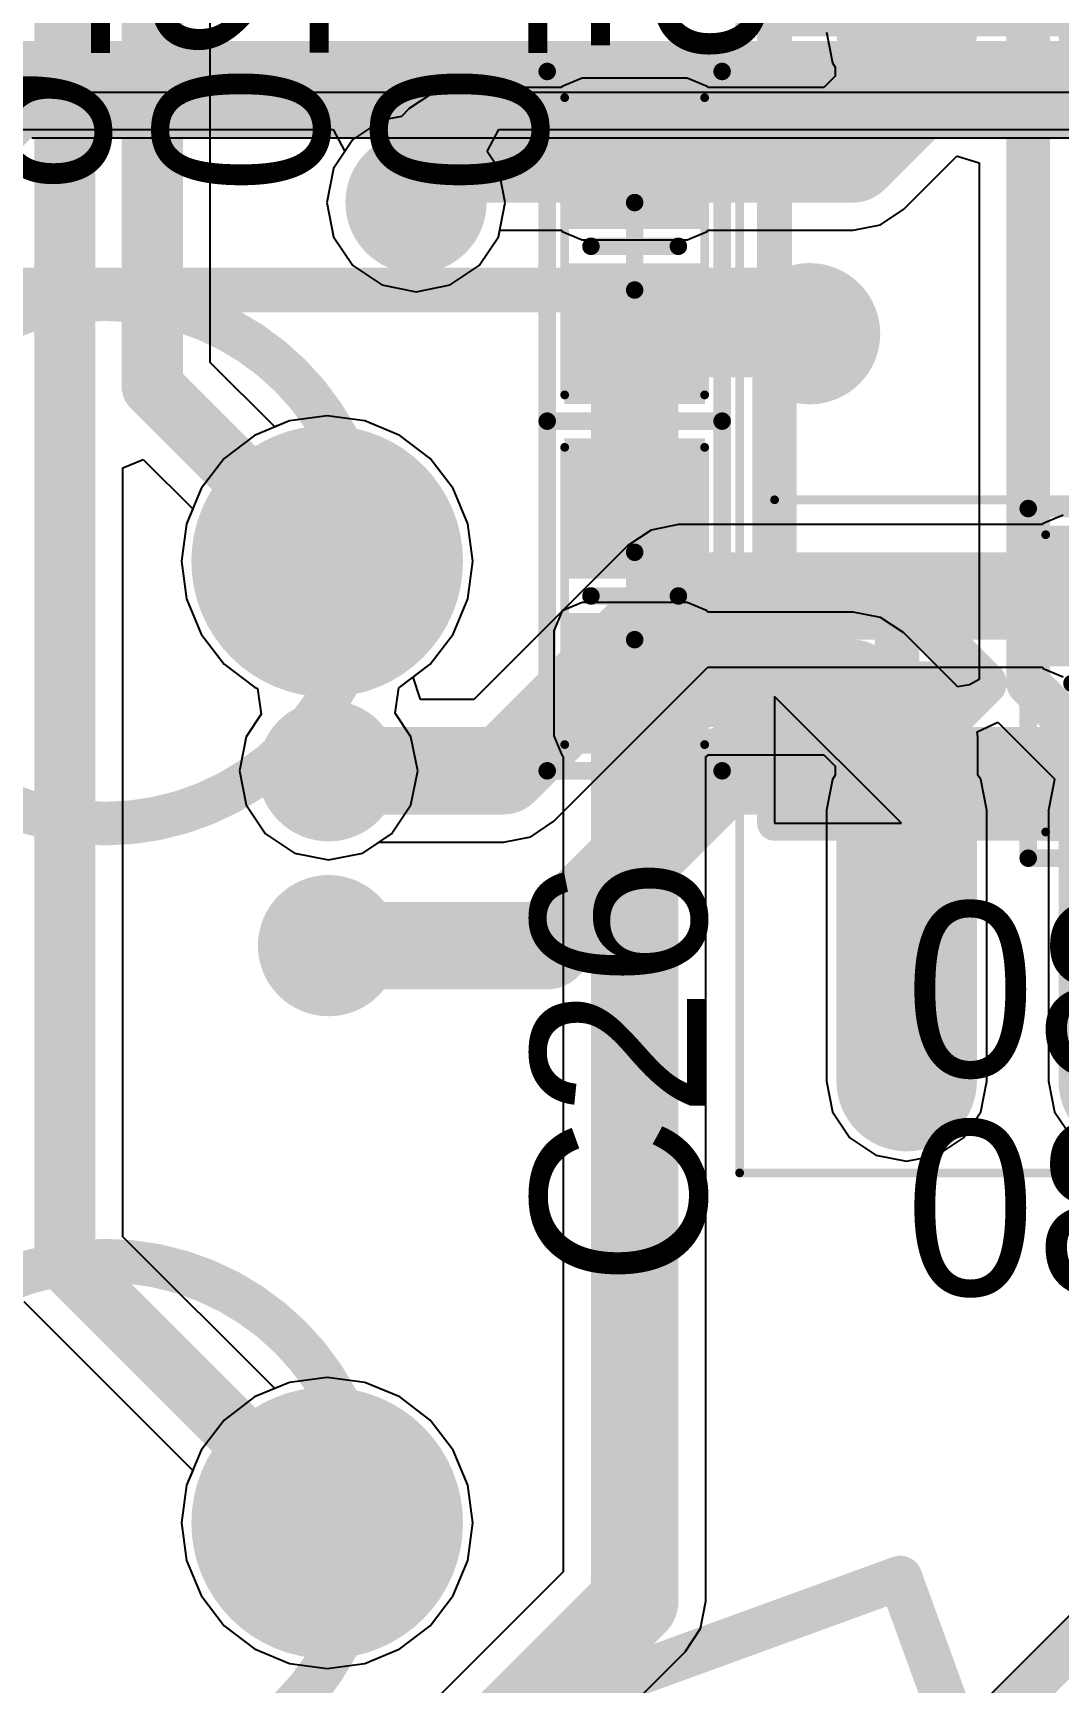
# Model space of a CAD drawing. Header units: millimetres. Extents: x 118 to 288, y 159 to 220.
# Drawn here: x 169.31 to 175.18, y 184.06 to 193.49 of the extents above; entities that cross this region are included whole.
import ezdxf

# ---------------------------------------------------------------- set-up
doc = ezdxf.new("R2010")
doc.units = ezdxf.units.MM
for name, color, linetype in [('BottomLayer', 5, 'Continuous'), ('BottomOverlay', 54, 'Continuous'), ('BottomPaste', 16, 'Continuous'), ('BottomSolder', 6, 'Continuous'), ('InternalPlane1', 76, 'Continuous'), ('InternalPlane2', 16, 'Continuous'), ('Mechanical1', 6, 'Continuous'), ('Mechanical15', 56, 'Continuous'), ('MultiLayer', 9, 'Continuous'), ('PadHoleLayer', 156, 'Continuous'), ('TopLayer', 1, 'Continuous'), ('TopOverlay', 2, 'Continuous'), ('TopPaste', 8, 'Continuous'), ('TopSolder', 216, 'Continuous'), ('ViaHoleLayer', 16, 'Continuous')]:
    doc.layers.add(name, color=color, linetype=linetype)

# ---------------------------------------------------------------- blocks, each defined once
blk = doc.blocks.new('SOIC16_10')
at = {"layer": 'Mechanical15'}
for points, const_width in [([(-4.3, 5.4), (4.3, 5.4)], 0.05), ([(-4.3, 5.4), (-4.3, -5.4)], 0.05), ([(4.3, 5.4), (4.3, -5.4)], 0.05), ([(0, 0.5), (0, -0.5)], 0.1), ([(-0.5, 0), (0.5, 0)], 0.1), ([(-4.3, -5.4), (4.3, -5.4)], 0.05)]:
    blk.add_lwpolyline(points, dxfattribs=dict(at, const_width=const_width))
for points, const_width in [([(-4.3125, 5.4, 1), (-4.2875, 5.4, 1)], 0.025), ([(-4.3125, 5.4, 1), (-4.2875, 5.4, 1)], 0.025), ([(4.2875, 5.4, 1), (4.3125, 5.4, 1)], 0.025), ([(4.2875, 5.4, 1), (4.3125, 5.4, 1)], 0.025), ([(-0.025, 0.5, 1), (0.025, 0.5, 1)], 0.05), ([(-0.525, 0, 1), (-0.475, 0, 1)], 0.05), ([(0.475, 0, 1), (0.525, 0, 1)], 0.05), ([(-0.025, -0.5, 1), (0.025, -0.5, 1)], 0.05), ([(-4.3125, -5.4, 1), (-4.2875, -5.4, 1)], 0.025), ([(-4.3125, -5.4, 1), (-4.2875, -5.4, 1)], 0.025), ([(4.2875, -5.4, 1), (4.3125, -5.4, 1)], 0.025), ([(4.2875, -5.4, 1), (4.3125, -5.4, 1)], 0.025)]:
    blk.add_lwpolyline(points, format="xyb", close=True, dxfattribs=dict(at, const_width=const_width))
at = {"layer": 'TopLayer', "const_width": 0.6}
for points in [[(-3.775, 4.445), (-2.225, 4.445)], [(2.225, 4.445), (3.775, 4.445)], [(-3.775, 3.175), (-2.225, 3.175)], [(2.225, 3.175), (3.775, 3.175)], [(-3.775, 1.905), (-2.225, 1.905)], [(2.225, 1.905), (3.775, 1.905)], [(-3.775, 0.635), (-2.225, 0.635)], [(2.225, 0.635), (3.775, 0.635)], [(-3.775, -0.635), (-2.225, -0.635)], [(2.225, -0.635), (3.775, -0.635)], [(-3.775, -1.905), (-2.225, -1.905)], [(2.225, -1.905), (3.775, -1.905)], [(-3.775, -3.175), (-2.225, -3.175)], [(2.225, -3.175), (3.775, -3.175)], [(-3.775, -4.445), (-2.225, -4.445)], [(2.225, -4.445), (3.775, -4.445)]]:
    blk.add_lwpolyline(points, dxfattribs=at)
at = {"layer": 'TopLayer', "const_width": 0.3}
for points in [[(-3.925, 4.445, 1), (-3.625, 4.445, 1)], [(-2.375, 4.445, 1), (-2.075, 4.445, 1)], [(2.075, 4.445, 1), (2.375, 4.445, 1)], [(3.625, 4.445, 1), (3.925, 4.445, 1)], [(-3.925, 3.175, 1), (-3.625, 3.175, 1)], [(-2.375, 3.175, 1), (-2.075, 3.175, 1)], [(2.075, 3.175, 1), (2.375, 3.175, 1)], [(3.625, 3.175, 1), (3.925, 3.175, 1)], [(-3.925, 1.905, 1), (-3.625, 1.905, 1)], [(-2.375, 1.905, 1), (-2.075, 1.905, 1)], [(2.075, 1.905, 1), (2.375, 1.905, 1)], [(3.625, 1.905, 1), (3.925, 1.905, 1)], [(-3.925, 0.635, 1), (-3.625, 0.635, 1)], [(-2.375, 0.635, 1), (-2.075, 0.635, 1)], [(2.075, 0.635, 1), (2.375, 0.635, 1)], [(3.625, 0.635, 1), (3.925, 0.635, 1)], [(-3.925, -0.635, 1), (-3.625, -0.635, 1)], [(-2.375, -0.635, 1), (-2.075, -0.635, 1)], [(2.075, -0.635, 1), (2.375, -0.635, 1)], [(3.625, -0.635, 1), (3.925, -0.635, 1)], [(-3.925, -1.905, 1), (-3.625, -1.905, 1)], [(-2.375, -1.905, 1), (-2.075, -1.905, 1)], [(2.075, -1.905, 1), (2.375, -1.905, 1)], [(3.625, -1.905, 1), (3.925, -1.905, 1)], [(-3.925, -3.175, 1), (-3.625, -3.175, 1)], [(-2.375, -3.175, 1), (-2.075, -3.175, 1)], [(2.075, -3.175, 1), (2.375, -3.175, 1)], [(3.625, -3.175, 1), (3.925, -3.175, 1)], [(-3.925, -4.445, 1), (-3.625, -4.445, 1)], [(-2.375, -4.445, 1), (-2.075, -4.445, 1)], [(2.075, -4.445, 1), (2.375, -4.445, 1)], [(3.625, -4.445, 1), (3.925, -4.445, 1)]]:
    blk.add_lwpolyline(points, format="xyb", close=True, dxfattribs=at)
at = {"layer": 'TopOverlay'}
for p, q in [((-1.575, 5.2), (-2.3, 5.2)), ((-2.3, 5.2), (-2.3, 4.475)), ((-2.3, 4.475), (-1.575, 5.2))]:
    blk.add_line(p, q, dxfattribs=at)
at = {"layer": 'TopOverlay', "const_width": 0.2}
for points in [[(-2.3, 5.2), (2.3, 5.2)], [(-2.3, 5.2), (-2.3, -5.2)], [(2.3, 5.2), (2.3, -5.2)], [(-2.3, -5.2), (2.3, -5.2)]]:
    blk.add_lwpolyline(points, dxfattribs=at)
at = {"layer": 'TopOverlay', "const_width": 0.1}
for points in [[(-2.35, 5.2, 1), (-2.25, 5.2, 1)], [(-2.35, 5.2, 1), (-2.25, 5.2, 1)], [(2.25, 5.2, 1), (2.35, 5.2, 1)], [(2.25, 5.2, 1), (2.35, 5.2, 1)], [(-2.35, -5.2, 1), (-2.25, -5.2, 1)], [(-2.35, -5.2, 1), (-2.25, -5.2, 1)], [(2.25, -5.2, 1), (2.35, -5.2, 1)], [(2.25, -5.2, 1), (2.35, -5.2, 1)]]:
    blk.add_lwpolyline(points, format="xyb", close=True, dxfattribs=at)
at = {"layer": 'TopPaste', "const_width": 0.6}
for points in [[(-3.775, 4.445), (-2.225, 4.445)], [(2.225, 4.445), (3.775, 4.445)], [(-3.775, 3.175), (-2.225, 3.175)], [(2.225, 3.175), (3.775, 3.175)], [(-3.775, 1.905), (-2.225, 1.905)], [(2.225, 1.905), (3.775, 1.905)], [(-3.775, 0.635), (-2.225, 0.635)], [(2.225, 0.635), (3.775, 0.635)], [(-3.775, -0.635), (-2.225, -0.635)], [(2.225, -0.635), (3.775, -0.635)], [(-3.775, -1.905), (-2.225, -1.905)], [(2.225, -1.905), (3.775, -1.905)], [(-3.775, -3.175), (-2.225, -3.175)], [(2.225, -3.175), (3.775, -3.175)], [(-3.775, -4.445), (-2.225, -4.445)], [(2.225, -4.445), (3.775, -4.445)]]:
    blk.add_lwpolyline(points, dxfattribs=at)
at = {"layer": 'TopPaste', "const_width": 0.3}
for points in [[(-3.925, 4.445, 1), (-3.625, 4.445, 1)], [(-2.375, 4.445, 1), (-2.075, 4.445, 1)], [(2.075, 4.445, 1), (2.375, 4.445, 1)], [(3.625, 4.445, 1), (3.925, 4.445, 1)], [(-3.925, 3.175, 1), (-3.625, 3.175, 1)], [(-2.375, 3.175, 1), (-2.075, 3.175, 1)], [(2.075, 3.175, 1), (2.375, 3.175, 1)], [(3.625, 3.175, 1), (3.925, 3.175, 1)], [(-3.925, 1.905, 1), (-3.625, 1.905, 1)], [(-2.375, 1.905, 1), (-2.075, 1.905, 1)], [(2.075, 1.905, 1), (2.375, 1.905, 1)], [(3.625, 1.905, 1), (3.925, 1.905, 1)], [(-3.925, 0.635, 1), (-3.625, 0.635, 1)], [(-2.375, 0.635, 1), (-2.075, 0.635, 1)], [(2.075, 0.635, 1), (2.375, 0.635, 1)], [(3.625, 0.635, 1), (3.925, 0.635, 1)], [(-3.925, -0.635, 1), (-3.625, -0.635, 1)], [(-2.375, -0.635, 1), (-2.075, -0.635, 1)], [(2.075, -0.635, 1), (2.375, -0.635, 1)], [(3.625, -0.635, 1), (3.925, -0.635, 1)], [(-3.925, -1.905, 1), (-3.625, -1.905, 1)], [(-2.375, -1.905, 1), (-2.075, -1.905, 1)], [(2.075, -1.905, 1), (2.375, -1.905, 1)], [(3.625, -1.905, 1), (3.925, -1.905, 1)], [(-3.925, -3.175, 1), (-3.625, -3.175, 1)], [(-2.375, -3.175, 1), (-2.075, -3.175, 1)], [(2.075, -3.175, 1), (2.375, -3.175, 1)], [(3.625, -3.175, 1), (3.925, -3.175, 1)], [(-3.925, -4.445, 1), (-3.625, -4.445, 1)], [(-2.375, -4.445, 1), (-2.075, -4.445, 1)], [(2.075, -4.445, 1), (2.375, -4.445, 1)], [(3.625, -4.445, 1), (3.925, -4.445, 1)]]:
    blk.add_lwpolyline(points, format="xyb", close=True, dxfattribs=at)
at = {"layer": 'TopSolder', "const_width": 0.8032}
for points in [[(-3.775, 4.445), (-2.225, 4.445)], [(2.225, 4.445), (3.775, 4.445)], [(-3.775, 3.175), (-2.225, 3.175)], [(2.225, 3.175), (3.775, 3.175)], [(-3.775, 1.905), (-2.225, 1.905)], [(2.225, 1.905), (3.775, 1.905)], [(-3.775, 0.635), (-2.225, 0.635)], [(2.225, 0.635), (3.775, 0.635)], [(-3.775, -0.635), (-2.225, -0.635)], [(2.225, -0.635), (3.775, -0.635)], [(-3.775, -1.905), (-2.225, -1.905)], [(2.225, -1.905), (3.775, -1.905)], [(-3.775, -3.175), (-2.225, -3.175)], [(2.225, -3.175), (3.775, -3.175)], [(-3.775, -4.445), (-2.225, -4.445)], [(2.225, -4.445), (3.775, -4.445)]]:
    blk.add_lwpolyline(points, dxfattribs=at)
at = {"layer": 'TopSolder', "const_width": 0.4016}
for points in [[(-3.9758, 4.445, 1), (-3.5742, 4.445, 1)], [(-2.4258, 4.445, 1), (-2.0242, 4.445, 1)], [(2.0242, 4.445, 1), (2.4258, 4.445, 1)], [(3.5742, 4.445, 1), (3.9758, 4.445, 1)], [(-3.9758, 3.175, 1), (-3.5742, 3.175, 1)], [(-2.4258, 3.175, 1), (-2.0242, 3.175, 1)], [(2.0242, 3.175, 1), (2.4258, 3.175, 1)], [(3.5742, 3.175, 1), (3.9758, 3.175, 1)], [(-3.9758, 1.905, 1), (-3.5742, 1.905, 1)], [(-2.4258, 1.905, 1), (-2.0242, 1.905, 1)], [(2.0242, 1.905, 1), (2.4258, 1.905, 1)], [(3.5742, 1.905, 1), (3.9758, 1.905, 1)], [(-3.9758, 0.635, 1), (-3.5742, 0.635, 1)], [(-2.4258, 0.635, 1), (-2.0242, 0.635, 1)], [(2.0242, 0.635, 1), (2.4258, 0.635, 1)], [(3.5742, 0.635, 1), (3.9758, 0.635, 1)], [(-3.9758, -0.635, 1), (-3.5742, -0.635, 1)], [(-2.4258, -0.635, 1), (-2.0242, -0.635, 1)], [(2.0242, -0.635, 1), (2.4258, -0.635, 1)], [(3.5742, -0.635, 1), (3.9758, -0.635, 1)], [(-3.9758, -1.905, 1), (-3.5742, -1.905, 1)], [(-2.4258, -1.905, 1), (-2.0242, -1.905, 1)], [(2.0242, -1.905, 1), (2.4258, -1.905, 1)], [(3.5742, -1.905, 1), (3.9758, -1.905, 1)], [(-3.9758, -3.175, 1), (-3.5742, -3.175, 1)], [(-2.4258, -3.175, 1), (-2.0242, -3.175, 1)], [(2.0242, -3.175, 1), (2.4258, -3.175, 1)], [(3.5742, -3.175, 1), (3.9758, -3.175, 1)], [(-3.9758, -4.445, 1), (-3.5742, -4.445, 1)], [(-2.4258, -4.445, 1), (-2.0242, -4.445, 1)], [(2.0242, -4.445, 1), (2.4258, -4.445, 1)], [(3.5742, -4.445, 1), (3.9758, -4.445, 1)]]:
    blk.add_lwpolyline(points, format="xyb", close=True, dxfattribs=at)
blk = doc.blocks.new('0402__11')
at = {"layer": 'Mechanical15'}
for points, const_width in [([(0.4, 0.85), (-0.4, 0.85)], 0.05), ([(-0.4, 0.85), (-0.4, -0.85)], 0.05), ([(0.4, 0.85), (0.4, -0.85)], 0.05), ([(0, 0.25), (0, -0.25)], 0.1), ([(0.25, 0), (-0.25, 0)], 0.1), ([(0.4, -0.85), (-0.4, -0.85)], 0.05)]:
    blk.add_lwpolyline(points, dxfattribs=dict(at, const_width=const_width))
for points, const_width in [([(-0.4125, 0.85, 1), (-0.3875, 0.85, 1)], 0.025), ([(-0.4125, 0.85, 1), (-0.3875, 0.85, 1)], 0.025), ([(0.3875, 0.85, 1), (0.4125, 0.85, 1)], 0.025), ([(0.3875, 0.85, 1), (0.4125, 0.85, 1)], 0.025), ([(-0.025, 0.25, 1), (0.025, 0.25, 1)], 0.05), ([(-0.275, 0, 1), (-0.225, 0, 1)], 0.05), ([(0.225, 0, 1), (0.275, 0, 1)], 0.05), ([(-0.025, -0.25, 1), (0.025, -0.25, 1)], 0.05), ([(-0.4125, -0.85, 1), (-0.3875, -0.85, 1)], 0.025), ([(-0.4125, -0.85, 1), (-0.3875, -0.85, 1)], 0.025), ([(0.3875, -0.85, 1), (0.4125, -0.85, 1)], 0.025), ([(0.3875, -0.85, 1), (0.4125, -0.85, 1)], 0.025)]:
    blk.add_lwpolyline(points, format="xyb", close=True, dxfattribs=dict(at, const_width=const_width))
at = {"layer": 'TopLayer'}
for points in [[(0.3, 0.8), (-0.3, 0.8), (0.3, 0.2), (-0.3, 0.2)], [(0.3, -0.2), (-0.3, -0.2), (0.3, -0.8), (-0.3, -0.8)]]:
    blk.add_solid(points, dxfattribs=at)
at = {"layer": 'TopOverlay', "const_width": 0.1}
for points in [[(-0.5, 1), (-0.5, -1)], [(0.5, 1), (-0.5, 1)], [(0.5, 1), (0.5, -1)], [(0.5, -1), (-0.5, -1)]]:
    blk.add_lwpolyline(points, dxfattribs=at)
at = {"layer": 'TopOverlay', "const_width": 0.05}
for points in [[(-0.525, 1, 1), (-0.475, 1, 1)], [(-0.525, 1, 1), (-0.475, 1, 1)], [(0.475, 1, 1), (0.525, 1, 1)], [(0.475, 1, 1), (0.525, 1, 1)], [(-0.525, -1, 1), (-0.475, -1, 1)], [(-0.525, -1, 1), (-0.475, -1, 1)], [(0.475, -1, 1), (0.525, -1, 1)], [(0.475, -1, 1), (0.525, -1, 1)]]:
    blk.add_lwpolyline(points, format="xyb", close=True, dxfattribs=at)
at = {"layer": 'TopPaste'}
for points in [[(0.3, 0.8), (-0.3, 0.8), (0.3, 0.2), (-0.3, 0.2)], [(0.3, -0.2), (-0.3, -0.2), (0.3, -0.8), (-0.3, -0.8)]]:
    blk.add_solid(points, dxfattribs=at)
at = {"layer": 'TopSolder'}
for points in [[(0.4016, 0.9016), (-0.4016, 0.9016), (0.4016, 0.0984), (-0.4016, 0.0984)], [(0.4016, -0.0984), (-0.4016, -0.0984), (0.4016, -0.9016), (-0.4016, -0.9016)]]:
    blk.add_solid(points, dxfattribs=at)
blk = doc.blocks.new('0402__12')
at = {"layer": 'Mechanical15'}
for points, const_width in [([(0.4, 0.85), (-0.4, 0.85)], 0.05), ([(-0.4, 0.85), (-0.4, -0.85)], 0.05), ([(0.4, 0.85), (0.4, -0.85)], 0.05), ([(0, 0.25), (0, -0.25)], 0.1), ([(0.25, 0), (-0.25, 0)], 0.1), ([(0.4, -0.85), (-0.4, -0.85)], 0.05)]:
    blk.add_lwpolyline(points, dxfattribs=dict(at, const_width=const_width))
for points, const_width in [([(-0.4125, 0.85, 1), (-0.3875, 0.85, 1)], 0.025), ([(-0.4125, 0.85, 1), (-0.3875, 0.85, 1)], 0.025), ([(0.3875, 0.85, 1), (0.4125, 0.85, 1)], 0.025), ([(0.3875, 0.85, 1), (0.4125, 0.85, 1)], 0.025), ([(-0.025, 0.25, 1), (0.025, 0.25, 1)], 0.05), ([(-0.275, 0, 1), (-0.225, 0, 1)], 0.05), ([(0.225, 0, 1), (0.275, 0, 1)], 0.05), ([(-0.025, -0.25, 1), (0.025, -0.25, 1)], 0.05), ([(-0.4125, -0.85, 1), (-0.3875, -0.85, 1)], 0.025), ([(-0.4125, -0.85, 1), (-0.3875, -0.85, 1)], 0.025), ([(0.3875, -0.85, 1), (0.4125, -0.85, 1)], 0.025), ([(0.3875, -0.85, 1), (0.4125, -0.85, 1)], 0.025)]:
    blk.add_lwpolyline(points, format="xyb", close=True, dxfattribs=dict(at, const_width=const_width))
at = {"layer": 'TopLayer'}
for points in [[(0.3, 0.8), (-0.3, 0.8), (0.3, 0.2), (-0.3, 0.2)], [(0.3, -0.2), (-0.3, -0.2), (0.3, -0.8), (-0.3, -0.8)]]:
    blk.add_solid(points, dxfattribs=at)
at = {"layer": 'TopOverlay', "const_width": 0.1}
for points in [[(-0.5, 1), (-0.5, -1)], [(0.5, 1), (-0.5, 1)], [(0.5, 1), (0.5, -1)], [(0.5, -1), (-0.5, -1)]]:
    blk.add_lwpolyline(points, dxfattribs=at)
at = {"layer": 'TopOverlay', "const_width": 0.05}
for points in [[(-0.525, 1, 1), (-0.475, 1, 1)], [(-0.525, 1, 1), (-0.475, 1, 1)], [(0.475, 1, 1), (0.525, 1, 1)], [(0.475, 1, 1), (0.525, 1, 1)], [(-0.525, -1, 1), (-0.475, -1, 1)], [(-0.525, -1, 1), (-0.475, -1, 1)], [(0.475, -1, 1), (0.525, -1, 1)], [(0.475, -1, 1), (0.525, -1, 1)]]:
    blk.add_lwpolyline(points, format="xyb", close=True, dxfattribs=at)
at = {"layer": 'TopPaste'}
for points in [[(0.3, 0.8), (-0.3, 0.8), (0.3, 0.2), (-0.3, 0.2)], [(0.3, -0.2), (-0.3, -0.2), (0.3, -0.8), (-0.3, -0.8)]]:
    blk.add_solid(points, dxfattribs=at)
at = {"layer": 'TopSolder'}
for points in [[(0.4016, 0.9016), (-0.4016, 0.9016), (0.4016, 0.0984), (-0.4016, 0.0984)], [(0.4016, -0.0984), (-0.4016, -0.0984), (0.4016, -0.9016), (-0.4016, -0.9016)]]:
    blk.add_solid(points, dxfattribs=at)
blk = doc.blocks.new('0402__B_30')
at = {"layer": 'BottomLayer'}
for points in [[(0.3, 0.8), (-0.3, 0.8), (0.3, 0.2), (-0.3, 0.2)], [(0.3, -0.2), (-0.3, -0.2), (0.3, -0.8), (-0.3, -0.8)]]:
    blk.add_solid(points, dxfattribs=at)
at = {"layer": 'BottomOverlay', "const_width": 0.1}
for points in [[(-0.5, -1), (-0.5, 1)], [(-0.5, 1), (0.5, 1)], [(0.5, -1), (0.5, 1)], [(-0.5, -1), (0.5, -1)]]:
    blk.add_lwpolyline(points, dxfattribs=at)
at = {"layer": 'BottomOverlay', "const_width": 0.05}
for points in [[(-0.525, 1, 1), (-0.475, 1, 1)], [(-0.525, 1, 1), (-0.475, 1, 1)], [(0.475, 1, 1), (0.525, 1, 1)], [(0.475, 1, 1), (0.525, 1, 1)], [(-0.525, -1, 1), (-0.475, -1, 1)], [(-0.525, -1, 1), (-0.475, -1, 1)], [(0.475, -1, 1), (0.525, -1, 1)], [(0.475, -1, 1), (0.525, -1, 1)]]:
    blk.add_lwpolyline(points, format="xyb", close=True, dxfattribs=at)
at = {"layer": 'BottomPaste'}
for points in [[(0.3, 0.8), (-0.3, 0.8), (0.3, 0.2), (-0.3, 0.2)], [(0.3, -0.2), (-0.3, -0.2), (0.3, -0.8), (-0.3, -0.8)]]:
    blk.add_solid(points, dxfattribs=at)
at = {"layer": 'BottomSolder'}
for points in [[(0.4016, 0.9016), (-0.4016, 0.9016), (0.4016, 0.0984), (-0.4016, 0.0984)], [(0.4016, -0.0984), (-0.4016, -0.0984), (0.4016, -0.9016), (-0.4016, -0.9016)]]:
    blk.add_solid(points, dxfattribs=at)
at = {"layer": 'Mechanical15'}
for points, const_width in [([(-0.4, 0.85), (0.4, 0.85)], 0.05), ([(-0.4, -0.85), (-0.4, 0.85)], 0.05), ([(0.4, -0.85), (0.4, 0.85)], 0.05), ([(0, -0.25), (0, 0.25)], 0.1), ([(-0.25, 0), (0.25, 0)], 0.1), ([(-0.4, -0.85), (0.4, -0.85)], 0.05)]:
    blk.add_lwpolyline(points, dxfattribs=dict(at, const_width=const_width))
for points, const_width in [([(-0.4125, 0.85, 1), (-0.3875, 0.85, 1)], 0.025), ([(-0.4125, 0.85, 1), (-0.3875, 0.85, 1)], 0.025), ([(0.3875, 0.85, 1), (0.4125, 0.85, 1)], 0.025), ([(0.3875, 0.85, 1), (0.4125, 0.85, 1)], 0.025), ([(-0.025, 0.25, 1), (0.025, 0.25, 1)], 0.05), ([(-0.275, 0, 1), (-0.225, 0, 1)], 0.05), ([(0.225, 0, 1), (0.275, 0, 1)], 0.05), ([(-0.025, -0.25, 1), (0.025, -0.25, 1)], 0.05), ([(-0.4125, -0.85, 1), (-0.3875, -0.85, 1)], 0.025), ([(-0.4125, -0.85, 1), (-0.3875, -0.85, 1)], 0.025), ([(0.3875, -0.85, 1), (0.4125, -0.85, 1)], 0.025), ([(0.3875, -0.85, 1), (0.4125, -0.85, 1)], 0.025)]:
    blk.add_lwpolyline(points, format="xyb", close=True, dxfattribs=dict(at, const_width=const_width))
blk = doc.blocks.new('1N5354_B_44')
at = {"layer": 'BottomOverlay', "const_width": 0.254}
for points in [[(2.5, -1.85), (2.5, 1.85)], [(11.5, -1.85), (2.5, -1.85)]]:
    blk.add_lwpolyline(points, dxfattribs=at)
at = {"layer": 'BottomOverlay', "const_width": 0.127}
blk.add_lwpolyline([(2.4365, -1.85, 1), (2.5635, -1.85, 1)], format="xyb", close=True, dxfattribs=at)
blk.add_lwpolyline([(2.4365, -1.85, 1), (2.5635, -1.85, 1)], format="xyb", close=True, dxfattribs=at)
blk = doc.blocks.new('LQFP64_B_98')
at = {"layer": 'Mechanical15', "const_width": 0.05}
for points in [[(6.7, 6.7), (-6.7, 6.7)], [(6.7, 6.7), (6.7, -6.7)]]:
    blk.add_lwpolyline(points, dxfattribs=at)
at = {"layer": 'Mechanical15', "const_width": 0.025}
blk.add_lwpolyline([(6.6875, 6.7, 1), (6.7125, 6.7, 1)], format="xyb", close=True, dxfattribs=at)
blk.add_lwpolyline([(6.6875, 6.7, 1), (6.7125, 6.7, 1)], format="xyb", close=True, dxfattribs=at)
blk = doc.blocks.new('LED3MM_BLUE_107')
at = {"layer": 'BottomLayer', "const_width": 0.675}
for points in [[(-1.6075, 0, 1), (-0.9325, 0, 1)], [(0.9325, 0, 1), (1.6075, 0, 1)]]:
    blk.add_lwpolyline(points, format="xyb", close=True, dxfattribs=at)
at = {"layer": 'BottomSolder', "const_width": 0.7766}
for points in [[(-1.6583, 0, 1), (-0.8817, 0, 1)], [(0.8817, 0, 1), (1.6583, 0, 1)]]:
    blk.add_lwpolyline(points, format="xyb", close=True, dxfattribs=at)
at = {"layer": 'InternalPlane1', "const_width": 0.754}
for points in [[(-1.647, 0, 1), (-0.893, 0, 1)], [(0.893, 0, 1), (1.647, 0, 1)]]:
    blk.add_lwpolyline(points, format="xyb", close=True, dxfattribs=at)
at = {"layer": 'InternalPlane2', "const_width": 0.754}
blk.add_lwpolyline([(0.893, 0, 1), (1.647, 0, 1)], format="xyb", close=True, dxfattribs=at)
at = {"layer": 'MultiLayer', "const_width": 0.675}
for points in [[(-1.6075, 0, 1), (-0.9325, 0, 1)], [(0.9325, 0, 1), (1.6075, 0, 1)]]:
    blk.add_lwpolyline(points, format="xyb", close=True, dxfattribs=at)
at = {"layer": 'PadHoleLayer', "const_width": 0.5}
for points in [[(-1.52, 0, 1), (-1.02, 0, 1)], [(1.02, 0, 1), (1.52, 0, 1)]]:
    blk.add_lwpolyline(points, format="xyb", close=True, dxfattribs=at)
at = {"layer": 'TopLayer', "const_width": 0.675}
for points in [[(-1.6075, 0, 1), (-0.9325, 0, 1)], [(0.9325, 0, 1), (1.6075, 0, 1)]]:
    blk.add_lwpolyline(points, format="xyb", close=True, dxfattribs=at)
at = {"layer": 'TopOverlay', "const_width": 0.17}
for points in [[(-1.1441, 0.9642, -0.466308), (1.1541, 0.9642)], [(1.1441, -0.9642, -0.466308), (-1.1541, -0.9642)]]:
    blk.add_lwpolyline(points, format="xyb", dxfattribs=at)
at = {"layer": 'TopOverlay', "const_width": 0.085}
for points in [[(-1.1866, 0.9642, 1), (-1.1016, 0.9642, 1)], [(1.1116, 0.9642, 1), (1.1966, 0.9642, 1)], [(-1.1966, -0.9642, 1), (-1.1116, -0.9642, 1)], [(1.1016, -0.9642, 1), (1.1866, -0.9642, 1)]]:
    blk.add_lwpolyline(points, format="xyb", close=True, dxfattribs=at)
at = {"layer": 'TopSolder', "const_width": 0.7766}
for points in [[(-1.6583, 0, 1), (-0.8817, 0, 1)], [(0.8817, 0, 1), (1.6583, 0, 1)]]:
    blk.add_lwpolyline(points, format="xyb", close=True, dxfattribs=at)
blk = doc.blocks.new('LED3MM_GREEN_108')
at = {"layer": 'BottomLayer', "const_width": 0.675}
for points in [[(-1.6075, 0, 1), (-0.9325, 0, 1)], [(0.9325, 0, 1), (1.6075, 0, 1)]]:
    blk.add_lwpolyline(points, format="xyb", close=True, dxfattribs=at)
at = {"layer": 'BottomSolder', "const_width": 0.7766}
for points in [[(-1.6583, 0, 1), (-0.8817, 0, 1)], [(0.8817, 0, 1), (1.6583, 0, 1)]]:
    blk.add_lwpolyline(points, format="xyb", close=True, dxfattribs=at)
at = {"layer": 'InternalPlane1', "const_width": 0.754}
for points in [[(-1.647, 0, 1), (-0.893, 0, 1)], [(0.893, 0, 1), (1.647, 0, 1)]]:
    blk.add_lwpolyline(points, format="xyb", close=True, dxfattribs=at)
at = {"layer": 'InternalPlane2', "const_width": 0.754}
blk.add_lwpolyline([(0.893, 0, 1), (1.647, 0, 1)], format="xyb", close=True, dxfattribs=at)
at = {"layer": 'MultiLayer', "const_width": 0.675}
for points in [[(-1.6075, 0, 1), (-0.9325, 0, 1)], [(0.9325, 0, 1), (1.6075, 0, 1)]]:
    blk.add_lwpolyline(points, format="xyb", close=True, dxfattribs=at)
at = {"layer": 'PadHoleLayer', "const_width": 0.5}
for points in [[(-1.52, 0, 1), (-1.02, 0, 1)], [(1.02, 0, 1), (1.52, 0, 1)]]:
    blk.add_lwpolyline(points, format="xyb", close=True, dxfattribs=at)
at = {"layer": 'TopLayer', "const_width": 0.675}
for points in [[(-1.6075, 0, 1), (-0.9325, 0, 1)], [(0.9325, 0, 1), (1.6075, 0, 1)]]:
    blk.add_lwpolyline(points, format="xyb", close=True, dxfattribs=at)
at = {"layer": 'TopOverlay', "const_width": 0.17}
for points in [[(-1.1441, 0.9642, -0.466308), (1.1541, 0.9642)], [(1.1441, -0.9642, -0.466308), (-1.1541, -0.9642)]]:
    blk.add_lwpolyline(points, format="xyb", dxfattribs=at)
at = {"layer": 'TopOverlay', "const_width": 0.085}
for points in [[(-1.1866, 0.9642, 1), (-1.1016, 0.9642, 1)], [(1.1116, 0.9642, 1), (1.1966, 0.9642, 1)], [(-1.1966, -0.9642, 1), (-1.1116, -0.9642, 1)], [(1.1016, -0.9642, 1), (1.1866, -0.9642, 1)]]:
    blk.add_lwpolyline(points, format="xyb", close=True, dxfattribs=at)
at = {"layer": 'TopSolder', "const_width": 0.7766}
for points in [[(-1.6583, 0, 1), (-0.8817, 0, 1)], [(0.8817, 0, 1), (1.6583, 0, 1)]]:
    blk.add_lwpolyline(points, format="xyb", close=True, dxfattribs=at)

msp = doc.modelspace()

# ---------------------------------------------------------------- linework, layer by layer
at = {"layer": 'BottomLayer'}
for p, q in [((167.9494, 192.9436), (171.0256, 192.9436)), ((171.0256, 192.9436), (171.0935, 192.8166)), ((171.9065, 192.8166), (171.9744, 192.9436)), ((171.9744, 192.9436), (176.1325, 192.9436)), ((171.0935, 192.8166), (171.029, 192.7201)), ((171.971, 192.7201), (171.9065, 192.8166)), ((171.029, 192.7201), (170.9902, 192.525)), ((172.0098, 192.525), (171.971, 192.7201)), ((170.9902, 192.525), (171.029, 192.3299)), ((171.971, 192.3299), (172.0098, 192.525)), ((171.029, 192.3299), (171.1395, 192.1645)), ((171.8605, 192.1645), (171.971, 192.3299)), ((171.1395, 192.1645), (171.3049, 192.054)), ((171.6951, 192.054), (171.8605, 192.1645)), ((171.3049, 192.054), (171.5, 192.0152)), ((171.5, 192.0152), (171.6951, 192.054)), ((170.9921, 191.3052), (170.7767, 191.2768)), ((171.2074, 191.2768), (170.9921, 191.3052)), ((170.7767, 191.2768), (170.576, 191.1937)), ((171.4081, 191.1937), (171.2074, 191.2768)), ((170.576, 191.1937), (170.4037, 191.0615)), ((171.5805, 191.0615), (171.4081, 191.1937)), ((170.4037, 191.0615), (170.2714, 190.8891)), ((171.7127, 190.8891), (171.5805, 191.0615)), ((170.2714, 190.8891), (170.1883, 190.6884)), ((171.7958, 190.6884), (171.7127, 190.8891)), ((175.2, 190.7374), (175.0852, 190.6898)), ((170.1883, 190.6884), (170.16, 190.4731)), ((171.8242, 190.4731), (171.7958, 190.6884)), ((172.8439, 190.6518), (172.7116, 190.5634)), ((173, 190.6828), (172.8439, 190.6518)), ((175.0823, 190.6828), (173, 190.6828)), ((175.0852, 190.6898), (175.0823, 190.6828)), ((172.7116, 190.5634), (171.8311, 189.6828)), ((172.7116, 190.5634), (172.7116, 190.5634)), ((170.16, 190.4731), (170.1883, 190.2577)), ((171.7958, 190.2577), (171.8242, 190.4731)), ((170.1883, 190.2577), (170.2714, 190.057)), ((171.7127, 190.057), (171.7958, 190.2577)), ((170.2714, 190.057), (170.4037, 189.8847)), ((171.5805, 189.8847), (171.7127, 190.057)), ((170.4037, 189.8847), (170.576, 189.7524)), ((171.4829, 189.8098), (171.5805, 189.8847)), ((171.5261, 189.6828), (171.4829, 189.8098)), ((172.2884, 188.9866), (173.1689, 189.8672)), ((173.1689, 189.8672), (175.0823, 189.8672)), ((175.0823, 189.8672), (175.0852, 189.8602)), ((175.0852, 189.8602), (175.2, 189.8126)), ((170.576, 189.7524), (170.5929, 189.7454)), ((170.5929, 189.7454), (170.615, 189.5988)), ((171.8311, 189.6828), (171.5261, 189.6828)), ((170.615, 189.5988), (170.529, 189.4701)), ((170.529, 189.4701), (170.4902, 189.275)), ((170.4902, 189.275), (170.529, 189.0799)), ((170.529, 189.0799), (170.6395, 188.9145)), ((172.1561, 188.8982), (172.2884, 188.9866)), ((170.6395, 188.9145), (170.8049, 188.804)), ((171.1951, 188.804), (171.2896, 188.8672)), ((171.2896, 188.8672), (172, 188.8672)), ((172, 188.8672), (172.1561, 188.8982)), ((172, 188.8672), (172, 188.8672)), ((170.8049, 188.804), (171, 188.7652)), ((171, 188.7652), (171.1951, 188.804)), ((170.7767, 185.7768), (170.576, 185.6937)), ((170.9921, 185.8052), (170.7767, 185.7768)), ((171.2074, 185.7768), (170.9921, 185.8052)), ((171.4081, 185.6937), (171.2074, 185.7768)), ((170.576, 185.6937), (170.4037, 185.5615)), ((171.5805, 185.5615), (171.4081, 185.6937)), ((170.4037, 185.5615), (170.2714, 185.3891)), ((171.7127, 185.3891), (171.5805, 185.5615)), ((170.2714, 185.3891), (170.1883, 185.1884)), ((171.7958, 185.1884), (171.7127, 185.3891)), ((170.1883, 185.1884), (170.16, 184.9731)), ((171.8242, 184.9731), (171.7958, 185.1884)), ((170.16, 184.9731), (170.1883, 184.7577)), ((171.7958, 184.7577), (171.8242, 184.9731)), ((170.1883, 184.7577), (170.2714, 184.557)), ((171.7127, 184.557), (171.7958, 184.7577)), ((170.2714, 184.557), (170.4037, 184.3847)), ((171.5805, 184.3847), (171.7127, 184.557)), ((170.4037, 184.3847), (170.576, 184.2524)), ((171.4081, 184.2524), (171.5805, 184.3847)), ((170.576, 184.2524), (170.7767, 184.1693)), ((171.2074, 184.1693), (171.4081, 184.2524)), ((170.7767, 184.1693), (170.9921, 184.1409)), ((170.9921, 184.1409), (171.2074, 184.1693))]:
    msp.add_line(p, q, dxfattribs=at)
for points, const_width in [([(167.5, 193.275), (178.75, 193.275)], 0.35), ([(172, 189.275), (173, 190.275)], 0.5), ([(173, 190.275), (175.5, 190.275)], 0.5), ([(171, 189.275), (172, 189.275)], 0.5), ([(172.25, 188.275), (173.25, 189.275)], 0.5), ([(173.25, 189.275), (175.5, 189.275)], 0.5), ([(171, 188.275), (172.25, 188.275)], 0.5)]:
    msp.add_lwpolyline(points, dxfattribs=dict(at, const_width=const_width))
for points, const_width in [([(171.325, 192.525, 1), (171.675, 192.525, 1)], 0.35), ([(173.575, 191.775, 1), (173.925, 191.775, 1)], 0.35), ([(172.875, 190.275, 1), (173.125, 190.275, 1)], 0.25), ([(172.875, 190.275, 1), (173.125, 190.275, 1)], 0.25), ([(170.825, 189.275, 1), (171.175, 189.275, 1)], 0.35), ([(170.875, 189.275, 1), (171.125, 189.275, 1)], 0.25), ([(171.875, 189.275, 1), (172.125, 189.275, 1)], 0.25), ([(171.875, 189.275, 1), (172.125, 189.275, 1)], 0.25), ([(173.125, 189.275, 1), (173.375, 189.275, 1)], 0.25), ([(173.125, 189.275, 1), (173.375, 189.275, 1)], 0.25), ([(170.825, 188.275, 1), (171.175, 188.275, 1)], 0.35), ([(170.875, 188.275, 1), (171.125, 188.275, 1)], 0.25), ([(172.125, 188.275, 1), (172.375, 188.275, 1)], 0.25), ([(172.125, 188.275, 1), (172.375, 188.275, 1)], 0.25)]:
    msp.add_lwpolyline(points, format="xyb", close=True, dxfattribs=dict(at, const_width=const_width))
at = {"layer": 'BottomOverlay', "const_width": 0.254}
for points in [[(168.75, 192.025), (173.5, 192.025)], [(173.55, 189.775), (173.55, 192.025)], [(174.25, 190.275), (174.75, 189.775)], [(174.25, 189.275), (174.25, 190.275)], [(173.55, 189.775), (174.75, 189.775)], [(174.25, 189.275), (174.75, 189.775)]]:
    msp.add_lwpolyline(points, dxfattribs=at)
at = {"layer": 'BottomOverlay', "const_width": 0.127}
for points in [[(173.4365, 192.025, 1), (173.5635, 192.025, 1)], [(173.4865, 192.025, 1), (173.6135, 192.025, 1)], [(174.1865, 190.275, 1), (174.3135, 190.275, 1)], [(174.1865, 190.275, 1), (174.3135, 190.275, 1)], [(173.4865, 189.775, 1), (173.6135, 189.775, 1)], [(173.4865, 189.775, 1), (173.6135, 189.775, 1)], [(174.6865, 189.775, 1), (174.8135, 189.775, 1)], [(174.6865, 189.775, 1), (174.8135, 189.775, 1)], [(174.6865, 189.775, 1), (174.8135, 189.775, 1)], [(174.1865, 189.275, 1), (174.3135, 189.275, 1)], [(174.1865, 189.275, 1), (174.3135, 189.275, 1)]]:
    msp.add_lwpolyline(points, format="xyb", close=True, dxfattribs=at)
at = {"layer": 'InternalPlane1', "const_width": 0.404}
for points in [[(171.298, 192.525, 1), (171.702, 192.525, 1)], [(170.798, 189.275, 1), (171.202, 189.275, 1)]]:
    msp.add_lwpolyline(points, format="xyb", close=True, dxfattribs=at)
at = {"layer": 'InternalPlane2'}
for p, q in [((178.1964, 193.1545), (169.25, 193.1545)), ((169.3036, 192.8955), (178.25, 192.8955)), ((176.4084, 185.6166), (172.9084, 182.1166))]:
    msp.add_line(p, q, dxfattribs=at)
at = {"layer": 'InternalPlane2', "const_width": 0.254}
for points in [[(167.25, 191.025), (169.25, 193.025)], [(169.25, 193.025), (178.25, 193.025)], [(173, 182.025), (176.5, 185.525)]]:
    msp.add_lwpolyline(points, dxfattribs=at)
at = {"layer": 'InternalPlane2'}
for points, const_width in [([(169.1865, 193.025, 1), (169.3135, 193.025, 1)], 0.127), ([(169.1865, 193.025, 1), (169.3135, 193.025, 1)], 0.127), ([(173.548, 191.775, 1), (173.952, 191.775, 1)], 0.404), ([(170.798, 188.275, 1), (171.202, 188.275, 1)], 0.404)]:
    msp.add_lwpolyline(points, format="xyb", close=True, dxfattribs=dict(at, const_width=const_width))
at = {"layer": 'Mechanical1'}
for points, const_width in [([(171.2221, 190.4731, 1), (168.2221, 190.4731, 1)], 0.25), ([(171.1596, 190.4731, 1), (171.2846, 190.4731, 1)], 0.125), ([(171.2221, 184.9731, 1), (168.2221, 184.9731, 1)], 0.25), ([(171.1596, 184.9731, 1), (171.2846, 184.9731, 1)], 0.125)]:
    msp.add_lwpolyline(points, format="xyb", close=True, dxfattribs=dict(at, const_width=const_width))
at = {"layer": 'MultiLayer', "const_width": 0.35}
for points in [[(171.325, 192.525, 1), (171.675, 192.525, 1)], [(173.575, 191.775, 1), (173.925, 191.775, 1)], [(170.825, 189.275, 1), (171.175, 189.275, 1)], [(170.825, 188.275, 1), (171.175, 188.275, 1)]]:
    msp.add_lwpolyline(points, format="xyb", close=True, dxfattribs=at)
at = {"layer": 'TopLayer'}
for p, q in [((170.3234, 191.6103), (170.3234, 195.289)), ((173.8462, 193.5), (173.8811, 193.3244)), ((173.8811, 193.3244), (173.8972, 193.3004)), ((173.8972, 193.3004), (173.8972, 193.2489)), ((172.3352, 193.1898), (172.3323, 193.1828)), ((172.45, 193.2374), (172.3352, 193.1898)), ((173.05, 193.2374), (172.45, 193.2374)), ((173.1648, 193.1898), (173.05, 193.2374)), ((173.1677, 193.1828), (173.1648, 193.1898)), ((173.8972, 193.2489), (173.8311, 193.1828)), ((171.5939, 193.1518), (171.4616, 193.0634)), ((171.75, 193.1828), (171.5939, 193.1518)), ((172.3323, 193.1828), (171.75, 193.1828)), ((171.75, 193.1828), (171.75, 193.1828)), ((173.8311, 193.1828), (173.1677, 193.1828)), ((171.4164, 193.0182), (171.3049, 192.996)), ((171.4616, 193.0634), (171.4164, 193.0182)), ((171.3049, 192.996), (171.1395, 192.8855)), ((171.1395, 192.8855), (171.029, 192.7201)), ((171.029, 192.7201), (170.9902, 192.525)), ((174.2884, 192.4866), (174.5926, 192.7908)), ((174.5926, 192.7908), (174.5959, 192.7908)), ((174.5959, 192.7908), (174.7196, 192.7519)), ((174.7196, 192.7519), (174.7196, 189.7981)), ((170.9902, 192.525), (171.029, 192.3299)), ((174.1561, 192.3982), (174.2884, 192.4866)), ((171.971, 192.3299), (171.9784, 192.3672)), ((171.9784, 192.3672), (172.3323, 192.3672)), ((172.3323, 192.3672), (172.3352, 192.3602)), ((172.3352, 192.3602), (172.45, 192.3126)), ((173.05, 192.3126), (173.1648, 192.3602)), ((173.1648, 192.3602), (173.1677, 192.3672)), ((173.1677, 192.3672), (174, 192.3672)), ((174, 192.3672), (174.1561, 192.3982)), ((174, 192.3672), (174, 192.3672)), ((171.029, 192.3299), (171.1395, 192.1645)), ((171.8605, 192.1645), (171.971, 192.3299)), ((172.45, 192.3126), (173.05, 192.3126)), ((171.1395, 192.1645), (171.3049, 192.054)), ((171.6951, 192.054), (171.8605, 192.1645)), ((171.3049, 192.054), (171.5, 192.0152)), ((171.5, 192.0152), (171.6951, 192.054)), ((170.692, 191.2418), (170.3234, 191.6103)), ((170.9921, 191.3052), (170.7767, 191.2768)), ((171.2074, 191.2768), (170.9921, 191.3052)), ((170.7767, 191.2768), (170.692, 191.2418)), ((171.4081, 191.1937), (171.2074, 191.2768)), ((171.5805, 191.0615), (171.4081, 191.1937)), ((169.8234, 191.0071), (169.9408, 191.0557)), ((169.9408, 191.0557), (170.2234, 190.7731)), ((171.7127, 190.8891), (171.5805, 191.0615)), ((169.8234, 186.6103), (169.8234, 191.0071)), ((171.7958, 190.6884), (171.7127, 190.8891)), ((170.2234, 190.7731), (170.1883, 190.6884)), ((170.1883, 190.6884), (170.16, 190.4731)), ((171.8242, 190.4731), (171.7958, 190.6884)), ((170.16, 190.4731), (170.1883, 190.2577)), ((171.7958, 190.2577), (171.8242, 190.4731)), ((170.1883, 190.2577), (170.2714, 190.057)), ((171.7127, 190.057), (171.7958, 190.2577)), ((172.3352, 190.1898), (172.2876, 190.075)), ((172.45, 190.2374), (172.3352, 190.1898)), ((173.05, 190.2374), (172.45, 190.2374)), ((173.1648, 190.1898), (173.05, 190.2374)), ((173.1677, 190.1828), (173.1648, 190.1898)), ((174, 190.1828), (173.1677, 190.1828)), ((174.1561, 190.1518), (174, 190.1828)), ((174, 190.1828), (174, 190.1828)), ((172.2876, 190.075), (172.2876, 189.475)), ((174.2884, 190.0634), (174.1561, 190.1518)), ((170.2714, 190.057), (170.4037, 189.8847)), ((171.5805, 189.8847), (171.7127, 190.057)), ((174.5934, 189.7584), (174.2884, 190.0634)), ((170.4037, 189.8847), (170.576, 189.7524)), ((171.4081, 189.7524), (171.5805, 189.8847)), ((174.7196, 189.7981), (174.6639, 189.7658)), ((170.576, 189.7524), (170.5929, 189.7454)), ((170.5929, 189.7454), (170.615, 189.5988)), ((171.3815, 189.604), (171.401, 189.7495)), ((171.401, 189.7495), (171.4081, 189.7524)), ((174.5959, 189.7546), (174.5934, 189.7584)), ((174.6639, 189.7658), (174.5959, 189.7546)), ((171.471, 189.4701), (171.3815, 189.604)), ((170.615, 189.5988), (170.529, 189.4701)), ((174.7072, 189.4984), (174.8259, 189.5526)), ((174.8259, 189.5526), (175.1518, 189.2266)), ((170.529, 189.4701), (170.4902, 189.275)), ((171.5098, 189.275), (171.471, 189.4701)), ((172.2876, 189.475), (172.3352, 189.3602)), ((174.7128, 189.47), (174.7072, 189.4984)), ((174.7128, 189.2496), (174.7128, 189.47)), ((174.7128, 189.47), (174.7128, 189.47)), ((172.3352, 189.3602), (172.3422, 189.3573)), ((172.3422, 189.3573), (172.3422, 184.6939)), ((173.1578, 189.3573), (173.1648, 189.3602)), ((173.1578, 184.525), (173.1578, 189.3573)), ((173.1648, 189.3602), (173.1677, 189.3672)), ((173.1677, 189.3672), (173.8311, 189.3672)), ((173.8311, 189.3672), (173.8972, 189.3011)), ((170.4902, 189.275), (170.529, 189.0799)), ((171.471, 189.0799), (171.5098, 189.275)), ((173.8811, 189.2256), (173.8462, 189.05)), ((173.8972, 189.2496), (173.8811, 189.2256)), ((173.8972, 189.3011), (173.8972, 189.2496)), ((174.7289, 189.2256), (174.7128, 189.2496)), ((174.7638, 189.05), (174.7289, 189.2256)), ((175.1511, 189.2256), (175.1162, 189.05)), ((175.1518, 189.2266), (175.1511, 189.2256)), ((170.529, 189.0799), (170.6395, 188.9145)), ((171.3605, 188.9145), (171.471, 189.0799)), ((173.8462, 189.05), (173.8462, 187.5)), ((174.7638, 187.5), (174.7638, 189.05)), ((175.1162, 189.05), (175.1162, 187.5)), ((170.6395, 188.9145), (170.8049, 188.804)), ((171.1951, 188.804), (171.3605, 188.9145)), ((170.8049, 188.804), (171, 188.7652)), ((171, 188.7652), (171.1951, 188.804)), ((173.8462, 187.5), (173.8811, 187.3244)), ((174.7289, 187.3244), (174.7638, 187.5)), ((175.1162, 187.5), (175.1511, 187.3244)), ((173.8811, 187.3244), (173.9806, 187.1756)), ((174.6294, 187.1756), (174.7289, 187.3244)), ((175.1511, 187.3244), (175.2506, 187.1756)), ((173.9806, 187.1756), (174.1294, 187.0761)), ((174.4806, 187.0761), (174.6294, 187.1756)), ((174.1294, 187.0761), (174.305, 187.0412)), ((174.305, 187.0412), (174.4806, 187.0761)), ((170.692, 185.7418), (169.8234, 186.6103)), ((169.2578, 186.2388), (170.2234, 185.2731)), ((170.7767, 185.7768), (170.692, 185.7418)), ((170.9921, 185.8052), (170.7767, 185.7768)), ((171.2074, 185.7768), (170.9921, 185.8052)), ((171.4081, 185.6937), (171.2074, 185.7768)), ((171.5805, 185.5615), (171.4081, 185.6937)), ((171.7127, 185.3891), (171.5805, 185.5615)), ((171.7958, 185.1884), (171.7127, 185.3891)), ((170.2234, 185.2731), (170.1883, 185.1884)), ((170.1883, 185.1884), (170.16, 184.9731)), ((171.8242, 184.9731), (171.7958, 185.1884)), ((170.16, 184.9731), (170.1883, 184.7577)), ((171.7958, 184.7577), (171.8242, 184.9731)), ((170.1883, 184.7577), (170.2714, 184.557)), ((171.7127, 184.557), (171.7958, 184.7577)), ((172.3422, 184.6939), (170.0856, 182.4374)), ((170.2714, 184.557), (170.4037, 184.3847)), ((171.5805, 184.3847), (171.7127, 184.557)), ((173.1268, 184.3689), (173.1578, 184.525)), ((173.1578, 184.525), (173.1578, 184.525)), ((170.4037, 184.3847), (170.576, 184.2524)), ((171.4081, 184.2524), (171.5805, 184.3847)), ((173.0384, 184.2366), (173.1268, 184.3689)), ((170.576, 184.2524), (170.7767, 184.1693)), ((170.7424, 181.9406), (173.0384, 184.2366)), ((171.2074, 184.1693), (171.4081, 184.2524)), ((173.0384, 184.2366), (173.0384, 184.2366)), ((170.7767, 184.1693), (170.9921, 184.1409)), ((170.9921, 184.1409), (171.2074, 184.1693))]:
    msp.add_line(p, q, dxfattribs=at)
for points, const_width in [([(169.4921, 186.4731), (169.4921, 196.5944)], 0.35), ([(169.9921, 191.4731), (169.9921, 196.3873)], 0.35), ([(175, 189.775), (175, 195.275)], 0.25), ([(174.305, 193.08), (174.305, 194.275)], 0.5), ([(174, 192.775), (174.305, 193.08)], 0.5), ([(171.5, 192.525), (171.75, 192.775)], 0.5), ([(171.75, 192.775), (172.75, 192.775)], 0.5), ([(172.75, 192.775), (174, 192.775)], 0.5), ([(172.75, 190.775), (172.75, 191.775)], 0.5), ([(172.75, 191.775), (173.75, 191.775)], 0.5), ([(169.9921, 191.4731), (170.9921, 190.4731)], 0.35), ([(172.75, 189.775), (174, 189.775)], 0.5), ([(172.75, 184.525), (172.75, 189.775)], 0.5), ([(174, 189.775), (174.305, 189.47)], 0.5), ([(175, 189.775), (175.575, 189.2)], 0.25), ([(174.305, 188.275), (174.305, 189.47)], 0.5), ([(169.4921, 186.4731), (170.9921, 184.9731)], 0.35), ([(169.93, 181.705), (172.75, 184.525)], 0.5)]:
    msp.add_lwpolyline(points, dxfattribs=dict(at, const_width=const_width))
for points, const_width in [([(174.18, 193.08, 1), (174.43, 193.08, 1)], 0.25), ([(174.18, 193.08, 1), (174.43, 193.08, 1)], 0.25), ([(171.625, 192.775, 1), (171.875, 192.775, 1)], 0.25), ([(171.625, 192.775, 1), (171.875, 192.775, 1)], 0.25), ([(172.625, 192.775, 1), (172.875, 192.775, 1)], 0.25), ([(172.625, 192.775, 1), (172.875, 192.775, 1)], 0.25), ([(173.875, 192.775, 1), (174.125, 192.775, 1)], 0.25), ([(173.875, 192.775, 1), (174.125, 192.775, 1)], 0.25), ([(171.325, 192.525, 1), (171.675, 192.525, 1)], 0.35), ([(171.375, 192.525, 1), (171.625, 192.525, 1)], 0.25), ([(173.575, 191.775, 1), (173.925, 191.775, 1)], 0.35), ([(172.625, 191.775, 1), (172.875, 191.775, 1)], 0.25), ([(172.625, 191.775, 1), (172.875, 191.775, 1)], 0.25), ([(173.625, 191.775, 1), (173.875, 191.775, 1)], 0.25), ([(169.9046, 191.4731, 1), (170.0796, 191.4731, 1)], 0.175), ([(169.9046, 191.4731, 1), (170.0796, 191.4731, 1)], 0.175), ([(172.625, 190.775, 1), (172.875, 190.775, 1)], 0.25), ([(170.9046, 190.4731, 1), (171.0796, 190.4731, 1)], 0.175), ([(172.625, 189.775, 1), (172.875, 189.775, 1)], 0.25), ([(172.625, 189.775, 1), (172.875, 189.775, 1)], 0.25), ([(173.875, 189.775, 1), (174.125, 189.775, 1)], 0.25), ([(173.875, 189.775, 1), (174.125, 189.775, 1)], 0.25), ([(174.9375, 189.775, 1), (175.0625, 189.775, 1)], 0.125), ([(174.9375, 189.775, 1), (175.0625, 189.775, 1)], 0.125), ([(174.18, 189.47, 1), (174.43, 189.47, 1)], 0.25), ([(174.18, 189.47, 1), (174.43, 189.47, 1)], 0.25), ([(170.825, 189.275, 1), (171.175, 189.275, 1)], 0.35), ([(170.825, 188.275, 1), (171.175, 188.275, 1)], 0.35), ([(174.18, 188.275, 1), (174.43, 188.275, 1)], 0.25), ([(169.4046, 186.4731, 1), (169.5796, 186.4731, 1)], 0.175), ([(169.4046, 186.4731, 1), (169.5796, 186.4731, 1)], 0.175), ([(170.9046, 184.9731, 1), (171.0796, 184.9731, 1)], 0.175), ([(172.625, 184.525, 1), (172.875, 184.525, 1)], 0.25), ([(172.625, 184.525, 1), (172.875, 184.525, 1)], 0.25)]:
    msp.add_lwpolyline(points, format="xyb", close=True, dxfattribs=dict(at, const_width=const_width))
at = {"layer": 'ViaHoleLayer', "const_width": 0.15}
for points in [[(171.425, 192.525, 1), (171.575, 192.525, 1)], [(173.675, 191.775, 1), (173.825, 191.775, 1)], [(170.925, 189.275, 1), (171.075, 189.275, 1)], [(170.925, 188.275, 1), (171.075, 188.275, 1)]]:
    msp.add_lwpolyline(points, format="xyb", close=True, dxfattribs=at)

# ---------------------------------------------------------------- block references
for name, p, rotation in [('LQFP64_B_98', (180.25, 197.525), 180), ('SOIC16_10', (178.75, 191.275), 90), ('0402__11', (172.75, 192.275), 180), ('0402__12', (172.75, 190.275), 180), ('0402__B_30', (175.5, 189.775), 360), ('1N5354_B_44', (177.25, 183.775), 200)]:
    msp.add_blockref(name, p, dxfattribs=dict(rotation=rotation))
for name, p in [('LED3MM_BLUE_107', (169.7221, 190.4731)), ('LED3MM_GREEN_108', (169.7221, 184.9731))]:
    msp.add_blockref(name, p)

# ---------------------------------------------------------------- texts
at = {"layer": 'BottomOverlay', "text_generation_flag": 2}
for s, p in [('C16', (169.75, 195.025)), ('C20', (171, 195.025)), ('C10', (172.25, 195.025)), ('R5', (173.5, 195.025))]:
    msp.add_text(s, height=1, rotation=90, dxfattribs=at).set_placement(p)
for s, p in [('C30', (176.75, 187.525)), ('R30', (176.75, 186.275))]:
    msp.add_text(s, height=1, dxfattribs=at).set_placement(p)
at = {"layer": 'TopOverlay'}
msp.add_text('C26', height=1, rotation=90, dxfattribs=at).set_placement((173.1578, 186.3267))

doc.saveas('drawing.dxf')
